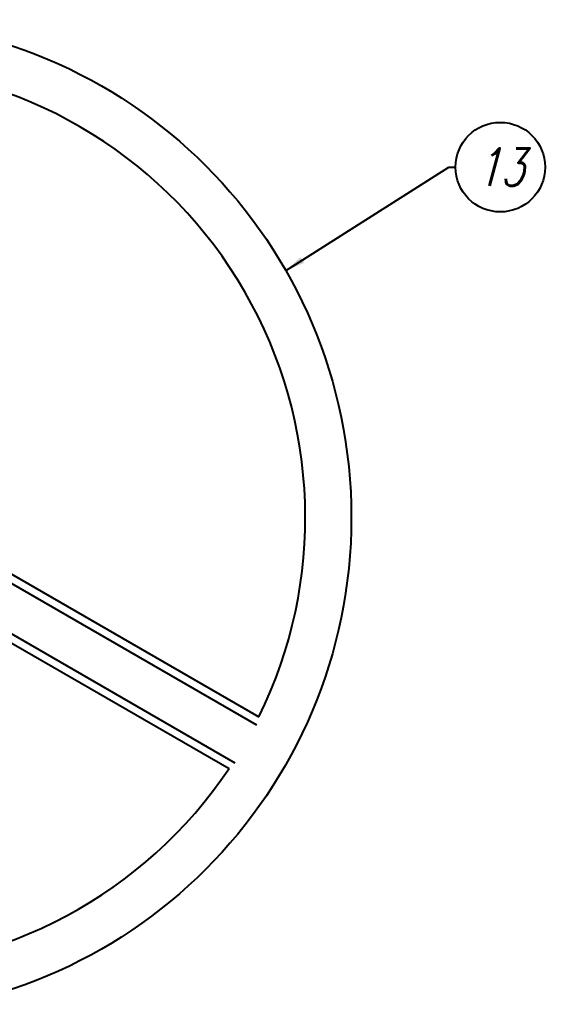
# Model space of a CAD drawing. Header units: millimetres. Extents: x 3482 to 5576, y 1375 to 2712.
# Drawn here: x 5032.6 to 5243.7, y 2312.5 to 2712.5 of the extents above; entities that cross this region are included whole.
import ezdxf
from ezdxf.enums import TextEntityAlignment as Align

# ---------------------------------------------------------------- set-up
doc = ezdxf.new("R2010")
doc.units = ezdxf.units.MM
doc.header["$LTSCALE"] = 4
doc.layers.add('IA-SIMBOLS', color=2, linetype='Continuous')
doc.layers.add('IA-TRAZ', color=8, linetype='Continuous')
doc.styles.add('ING-AMB', font='romans.shx', dxfattribs={"width": 0.75, "oblique": 15})
doc.styles.add('SALVADOR', font='romans.shx', dxfattribs={"width": 0.75, "oblique": 15})
doc.dimstyles.new('ING-AMB 4', dxfattribs={"dimscale": 4, "dimtxt": 3, "dimasz": 2.5, "dimexe": 1, "dimexo": 1, "dimgap": 1, "dimtad": 1, "dimdec": 0, "dimzin": 0, "dimdsep": 46, "dimtxsty": 'ING-AMB', "dimcen": 0.1, "dimclrd": 7, "dimclre": 7, "dimclrt": 2, "dimadec": 0, "dimazin": 0, "dimtfac": 1, "dimtdec": 0, "dimtmove": 0, "dimatfit": 0, "dimfxl": 1.25, "dimtolj": 1, "dimtzin": 0, "dimarcsym": 1})

# ---------------------------------------------------------------- blocks, each defined once
blk = doc.blocks.new('EJE')
blk.add_circle((0, 6), 6)
at = {"style": 'SALVADOR', "oblique": 15, "width": 0.75}
blk.add_attdef('N', text='', height=5, dxfattribs=at).set_placement((0, 6), align=Align.MIDDLE)

msp = doc.modelspace()

# ---------------------------------------------------------------- linework, layer by layer
at = {"layer": 'IA-TRAZ'}
for p, q in [((4988.11, 2509.77), (5127.72, 2429.16)), ((5004.82, 2503.81), (5128.62, 2432.34)), ((4979.31, 2494.53), (5118.92, 2413.92)), ((4992.82, 2483.03), (5116.62, 2411.56))]:
    msp.add_line(p, q, dxfattribs=at)
msp.add_circle((4965.78, 2512.5), 200, dxfattribs=at)
for start, end in [(333.7909, 86.2091), (213.7909, 326.2091)]:
    msp.add_arc((4965.78, 2512.5), 181.5, start, end, dxfattribs=at)

# ---------------------------------------------------------------- block references
at = {"layer": 'IA-SIMBOLS', "xscale": 3, "yscale": 3, "zscale": 3}
msp.add_blockref('EJE', (5225.66, 2635.33), dxfattribs=at).add_auto_attribs({'N': '13'})

# ---------------------------------------------------------------- leaders
msp.add_leader([(5139.37, 2611.68), (5204.95, 2653.33), (5207.38, 2653.33)], dimstyle='ING-AMB 4', override={"dimasz": 2})

doc.saveas('drawing.dxf')
